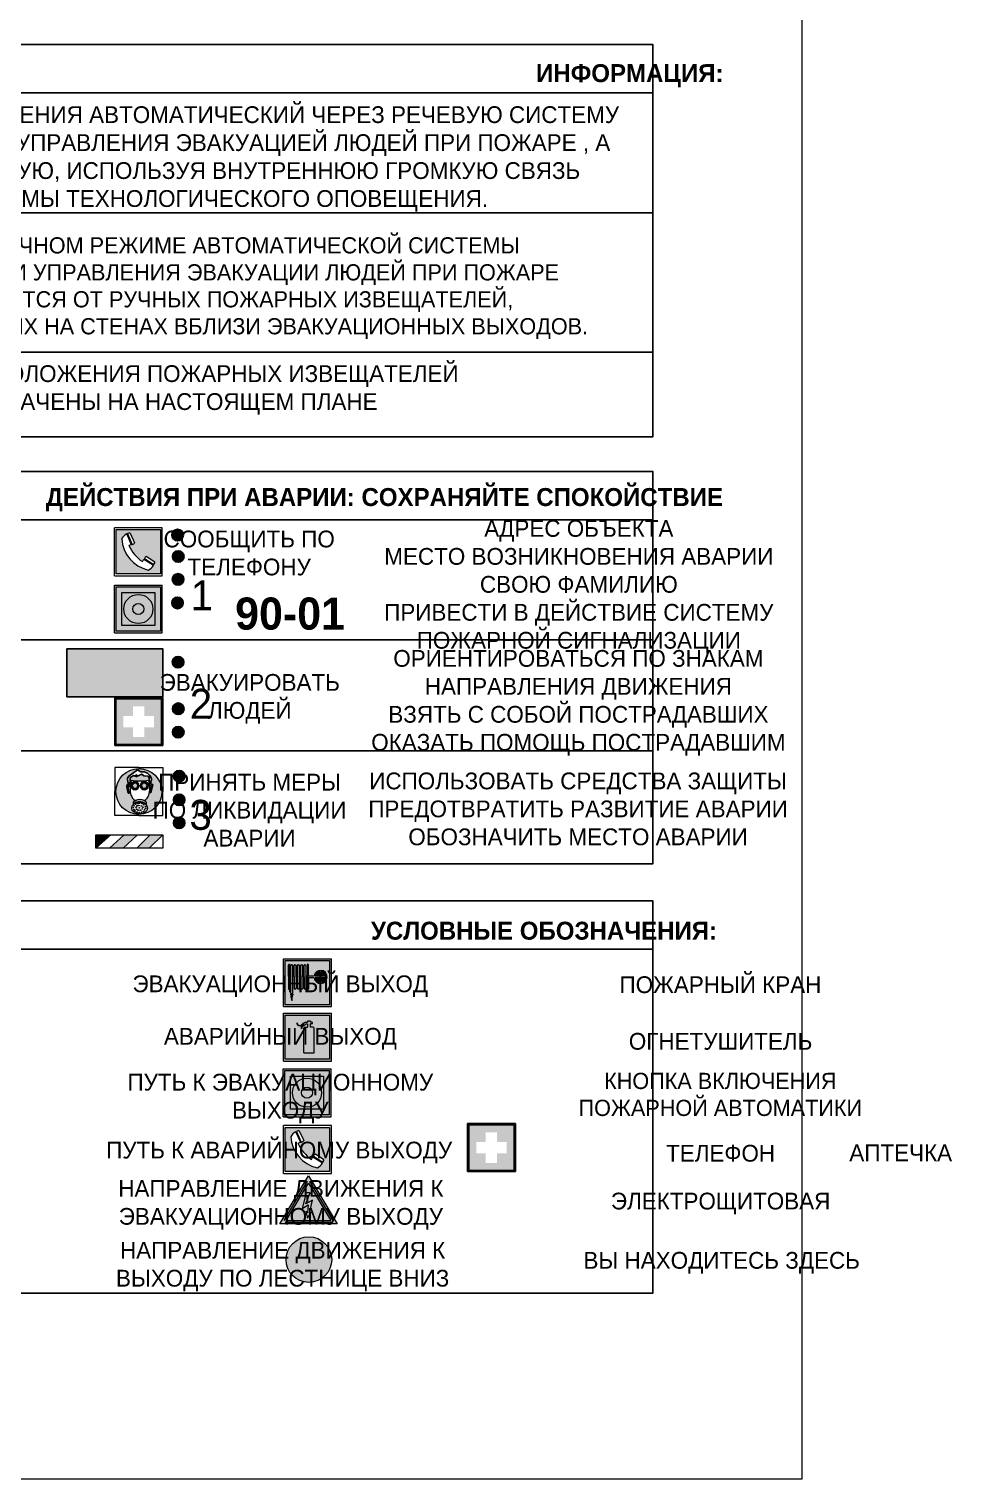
# Model space of a CAD drawing. Header units: millimetres. Extents: x 13810 to 67229, y 12374 to 21950.
# Drawn here: x 40809.7 to 40963.8, y 13759.5 to 14001.4 of the extents above; entities that cross this region are included whole.
import ezdxf

# ---------------------------------------------------------------- set-up
doc = ezdxf.new("R2010")
doc.units = ezdxf.units.MM
doc.styles.add('обычный', font='arial.ttf')

# ---------------------------------------------------------------- blocks, each defined once
blk = doc.blocks.new('A$C38D26F80')
h = blk.add_hatch(color=5)
h.dxf.hatch_style = 1
h.paths.add_polyline_path([(-8.77, -4.48, 1), (-0.19, -4.48, 1)])
h.paths.add_polyline_path([(-6.75, -3.58), (-6.75, -3.31), (-6.62, -3.22), (-6.5, -3.22), (-6.42, -3.3), (-6.39, -3.28), (-6.59, -2.23), (-6.59, -2.01), (-6.38, -1.58), (-4.76, -0.4), (-4.13, -0.79, -0.362848), (-2.1, -2.1, -0.201049), (-2.17, -2.48, 0.085434), (-2.26, -3.13), (-1.9, -3.16), (-2.25, -4.7), (-2.4, -4.59), (-2.43, -4.34), (-2.36, -4.34), (-2.14, -3.34), (-2.47, -3.42), (-2.58, -1.95), (-2.77, -1.58), (-3.58, -1.52), (-3.92, -1.26), (-5.05, -1.73), (-4.87, -1.39), (-5.41, -1.6), (-5.41, -1.46), (-6.13, -1.87), (-6.18, -3.5), (-6.56, -3.47), (-6.37, -4.59), (-6.16, -4.43), (-6.16, -4.66), (-6.36, -4.79), (-6.37, -4.8), (-6.51, -4.76)], flags=16)
h.paths.add_polyline_path([(-6.51, -4.76), (-6.36, -4.79), (-6.37, -4.8)], flags=0)
h.paths.add_polyline_path([(-5.92, -2.34, 0.089508), (-2.67, -2.35), (-2.48, -3.88, -0.268602), (-3.4, -6.18, 0.262449), (-5.2, -6.18, -0.268602), (-6.11, -3.88)], flags=16)
edge = h.paths.add_edge_path(flags=16)
edge.add_ellipse((-5.19, -3.41), major_axis=(0, 0.842), ratio=0.848992, start_angle=0, end_angle=360)
edge = h.paths.add_edge_path(flags=0)
edge.add_ellipse((-5.19, -3.39), major_axis=(0, 0.665), ratio=0.853798, start_angle=0, end_angle=360)
edge = h.paths.add_edge_path(flags=0)
edge.add_ellipse((-5.19, -3.4), major_axis=(0, 0.528), ratio=0.864094, start_angle=0, end_angle=360)
edge = h.paths.add_edge_path(flags=16)
edge.add_ellipse((-3.47, -3.4), major_axis=(0, 0.842), ratio=0.848992, start_angle=0, end_angle=360)
h.paths.add_polyline_path([(-3.13, -6.45), (-3.13, -6.84, 0.383174), (-5.57, -6.85), (-5.57, -6.49, -0.369952)], flags=16)
edge = h.paths.add_edge_path(flags=0)
edge.add_ellipse((-3.47, -3.39), major_axis=(0, 0.665), ratio=0.853798, start_angle=0, end_angle=360)
edge = h.paths.add_edge_path(flags=0)
edge.add_ellipse((-3.47, -3.4), major_axis=(0, 0.528), ratio=0.864094, start_angle=0, end_angle=360)
edge = h.paths.add_edge_path(flags=16)
edge.add_ellipse((-4.34, -7.57), major_axis=(-1.48, 0), ratio=0.744955, start_angle=0, end_angle=360)
h.paths.add_polyline_path([(-5.01, -6.85, -1), (-5.15, -6.85, -1)], flags=0)
h.paths.add_polyline_path([(-5.33, -7.14, -1), (-5.47, -7.14, -1)], flags=0)
h.paths.add_polyline_path([(-4.61, -6.71, -1), (-4.74, -6.71, -1)], flags=16)
h.paths.add_polyline_path([(-5.43, -7.51, -1), (-5.57, -7.51, -1)], flags=0)
h.paths.add_polyline_path([(-4.26, -6.67, -1), (-4.4, -6.67, -1)], flags=16)
h.paths.add_polyline_path([(-4.74, -7.14, -1), (-4.88, -7.14, -1)], flags=0)
h.paths.add_polyline_path([(-4.93, -7.43, -1), (-5.07, -7.43, -1)], flags=0)
h.paths.add_polyline_path([(-4.41, -7.07, -1), (-4.54, -7.07, -1)], flags=0)
h.paths.add_polyline_path([(-5.33, -7.87, -1), (-5.46, -7.87, -1)], flags=0)
h.paths.add_polyline_path([(-3.8, -6.71, -1), (-3.94, -6.71, -1)], flags=16)
h.paths.add_polyline_path([(-4.85, -7.78, -1), (-4.98, -7.78, -1)], flags=0)
h.paths.add_polyline_path([(-3.96, -7.14, -1), (-4.1, -7.14, -1)], flags=0)
h.paths.add_polyline_path([(-4.33, -7.53, -1), (-4.47, -7.53, -1)], flags=0)
h.paths.add_polyline_path([(-5.09, -8.12, -1), (-5.23, -8.12, -1)], flags=0)
h.paths.add_polyline_path([(-3.5, -6.94, -1), (-3.64, -6.94, -1)], flags=0)
h.paths.add_polyline_path([(-4.54, -7.97, -1), (-4.68, -7.97, -1)], flags=0)
h.paths.add_polyline_path([(-3.66, -7.39, -1), (-3.8, -7.39, -1)], flags=0)
h.paths.add_polyline_path([(-4.73, -8.35, -1), (-4.86, -8.35, -1)], flags=0)
h.paths.add_polyline_path([(-4.09, -7.96, -1), (-4.23, -7.96, -1)], flags=0)
h.paths.add_polyline_path([(-3.77, -7.74, -1), (-3.91, -7.74, -1)], flags=0)
h.paths.add_polyline_path([(-3.22, -7.27, -1), (-3.35, -7.27, -1)], flags=0)
h.paths.add_polyline_path([(-4.34, -8.4, -1), (-4.47, -8.4, -1)], flags=0)
h.paths.add_polyline_path([(-3.16, -7.61, -1), (-3.3, -7.61, -1)], flags=0)
h.paths.add_polyline_path([(-3.9, -8.35, -1), (-4.04, -8.35, -1)], flags=0)
h.paths.add_polyline_path([(-3.32, -7.91, -1), (-3.46, -7.91, -1)], flags=0)
h.paths.add_polyline_path([(-3.55, -8.23, -1), (-3.69, -8.23, -1)], flags=0)
at = {"color": 5, "lineweight": 5}
for p, q in [((-4.48, 0), (-8.96, 0)), ((-8.96, 0), (-8.96, -4.48)), ((-4.48, 0), (0, 0)), ((0, 0), (0, -4.48)), ((-6.59, -2.01), (-6.38, -1.58)), ((-6.59, -2.23), (-6.59, -2.01)), ((-6.39, -3.28), (-6.59, -2.23)), ((-6.38, -1.58), (-4.76, -0.4)), ((-6.13, -1.87), (-6.18, -3.5)), ((-5.41, -1.46), (-6.13, -1.87)), ((-5.92, -2.34), (-6.11, -3.88)), ((-4.87, -1.39), (-5.41, -1.6)), ((-5.41, -1.6), (-5.41, -1.46)), ((-3.92, -1.26), (-5.05, -1.73)), ((-5.05, -1.73), (-4.87, -1.39)), ((-4.76, -0.4), (-4.13, -0.79)), ((-3.58, -1.52), (-3.92, -1.26)), ((-2.77, -1.58), (-3.58, -1.52)), ((-2.58, -1.95), (-2.77, -1.58)), ((-2.67, -2.34), (-2.48, -3.88)), ((-2.47, -3.42), (-2.58, -1.95)), ((-8.96, -8.96), (-8.96, -4.48)), ((-6.75, -3.31), (-6.62, -3.22)), ((-6.75, -3.58), (-6.75, -3.31)), ((-6.51, -4.76), (-6.75, -3.58)), ((-6.62, -3.22), (-6.5, -3.22)), ((-6.18, -3.5), (-6.56, -3.47)), ((-6.56, -3.47), (-6.37, -4.59)), ((-6.37, -4.8), (-6.51, -4.76)), ((-6.5, -3.22), (-6.42, -3.3)), ((-6.42, -3.3), (-6.39, -3.28)), ((-6.37, -4.59), (-6.16, -4.43)), ((-6.16, -4.66), (-6.37, -4.8)), ((-6.16, -4.43), (-6.16, -4.66)), ((-2.14, -3.34), (-2.47, -3.42)), ((-2.43, -4.34), (-2.4, -4.59)), ((-2.43, -4.34), (-2.36, -4.34)), ((-2.4, -4.59), (-2.25, -4.7)), ((-2.36, -4.34), (-2.14, -3.34)), ((-1.9, -3.16), (-2.26, -3.13)), ((-2.25, -4.7), (-1.9, -3.16)), ((0, -8.96), (0, -4.48)), ((-5.57, -6.49), (-5.57, -6.85)), ((-3.13, -6.45), (-3.13, -6.84)), ((-4.48, -8.96), (-8.96, -8.96)), ((-4.48, -8.96), (0, -8.96))]:
    blk.add_line(p, q, dxfattribs=at)
at = {"color": 5}
for p, q in [((-6.59, -2.01), (-6.38, -1.58)), ((-6.59, -2.23), (-6.59, -2.01)), ((-6.39, -3.28), (-6.59, -2.23)), ((-6.38, -1.58), (-4.76, -0.4)), ((-6.13, -1.87), (-6.18, -3.5)), ((-5.41, -1.46), (-6.13, -1.87)), ((-4.87, -1.39), (-5.41, -1.6)), ((-5.41, -1.6), (-5.41, -1.46)), ((-3.92, -1.26), (-5.05, -1.73)), ((-5.05, -1.73), (-4.87, -1.39)), ((-4.76, -0.4), (-4.13, -0.79)), ((-3.58, -1.52), (-3.92, -1.26)), ((-2.77, -1.58), (-3.58, -1.52)), ((-2.58, -1.95), (-2.77, -1.58)), ((-2.47, -3.42), (-2.58, -1.95)), ((-6.75, -3.31), (-6.62, -3.22)), ((-6.75, -3.58), (-6.75, -3.31)), ((-6.51, -4.76), (-6.75, -3.58)), ((-6.62, -3.22), (-6.5, -3.22)), ((-6.18, -3.5), (-6.56, -3.47)), ((-6.56, -3.47), (-6.37, -4.59)), ((-6.37, -4.8), (-6.51, -4.76)), ((-6.36, -4.79), (-6.51, -4.76)), ((-6.5, -3.22), (-6.42, -3.3)), ((-6.42, -3.3), (-6.39, -3.28)), ((-6.37, -4.59), (-6.16, -4.43)), ((-6.16, -4.66), (-6.37, -4.8)), ((-6.16, -4.66), (-6.36, -4.79)), ((-6.16, -4.43), (-6.16, -4.66)), ((-2.14, -3.34), (-2.47, -3.42)), ((-2.4, -4.59), (-2.43, -4.34)), ((-2.43, -4.34), (-2.36, -4.34)), ((-2.25, -4.7), (-2.4, -4.59)), ((-2.36, -4.34), (-2.14, -3.34)), ((-2.26, -3.13), (-1.9, -3.16)), ((-1.9, -3.16), (-2.25, -4.7))]:
    blk.add_line(p, q, dxfattribs=at)
at = {"color": 5, "lineweight": 5}
for centre, radius in [((-4.48, -4.48), 4.29), ((-5.5, -7.51), 0.0678), ((-5.4, -7.14), 0.0678), ((-5.4, -7.87), 0.0678), ((-5.16, -8.12), 0.0678), ((-5.08, -6.85), 0.0678), ((-5, -7.43), 0.0678), ((-4.91, -7.78), 0.0678), ((-4.81, -7.14), 0.0678), ((-4.67, -6.71), 0.0678), ((-4.61, -7.97), 0.0678), ((-4.47, -7.07), 0.0678), ((-4.4, -7.53), 0.0678), ((-4.33, -6.67), 0.0678), ((-4.16, -7.96), 0.0678), ((-4.03, -7.14), 0.0678), ((-3.87, -6.71), 0.0678), ((-3.84, -7.74), 0.0678), ((-3.73, -7.39), 0.0678), ((-3.57, -6.94), 0.0678), ((-3.39, -7.91), 0.0678), ((-3.28, -7.27), 0.0678), ((-3.23, -7.61), 0.0678), ((-4.79, -8.35), 0.0678), ((-4.4, -8.4), 0.0678), ((-3.97, -8.35), 0.0678), ((-3.62, -8.23), 0.0678)]:
    blk.add_circle(centre, radius, dxfattribs=at)
for centre, radius, start, end in [((-4.28, 6.66), 9.15, 259.6987, 280.1569), ((-0.47, -3.05), 1.79, 161.5846, 182.4584), ((-2.6, -2.2), 0.513, 326.4781, 11.7739), ((-3.66, -4.24), 2.47, 171.573, 231.7124), ((-4.93, -4.24), 2.47, 308.2876, 8.427), ((-4.33, -7.88), 1.87, 50.358, 131.5662), ((-4.34, -8.2), 1.82, 48.4943, 132.3565), ((-4.3, -7.78), 1.83, 60.5889, 119.4111)]:
    blk.add_arc(centre, radius, start, end, dxfattribs=at)
at = {"color": 5}
for centre, radius, start, end in [((-3.89, -2.66), 1.88, 17.387, 97.1599), ((-0.35, -3.07), 1.91, 162.2553, 181.7878), ((-2.6, -2.2), 0.511, 326.3906, 11.8614)]:
    blk.add_arc(centre, radius, start, end, dxfattribs=at)
at = {"color": 5, "lineweight": 5}
for centre, major_axis, ratio in [((-5.19, -3.41), (0, 0.842), 0.848992), ((-3.47, -3.4), (0, 0.842), 0.848992), ((-5.19, -3.39), (0, 0.665), 0.853798), ((-5.19, -3.4), (0, 0.528), 0.864094), ((-3.47, -3.39), (0, 0.665), 0.853798), ((-3.47, -3.4), (0, 0.528), 0.864094), ((-4.34, -7.57), (-1.48, 0), 0.744955)]:
    blk.add_ellipse(centre, major_axis=major_axis, ratio=ratio, dxfattribs=at)
blk = doc.blocks.new('A$C47DD6509')
at = {"lineweight": 5}
for points in [[(-8.69, 0), (-11.19, 0), (-11.19, -2.22)], [(-4.22, 0), (-6.45, 0), (-8.91, -2.22), (-6.61, -2.22)], [(0, 0), (-2.09, 0), (-4.36, -2.22), (-2.29, -2.22)]]:
    blk.add_hatch(color=242, dxfattribs=at).paths.add_polyline_path(points)
at = {"color": 242, "lineweight": 5}
for p, q in [((-11.19, -2.22), (-8.69, 0)), ((-11.19, -2.22), (-11.19, 0)), ((-11.19, 0), (-8.69, 0)), ((-11.19, 0), (0, 0)), ((-8.91, -2.22), (-6.45, 0)), ((-6.61, -2.22), (-4.22, 0)), ((-4.36, -2.22), (-2.09, 0)), ((-2.29, -2.22), (0, 0)), ((0, 0), (0, -2.22)), ((0, -2.22), (-11.19, -2.22))]:
    blk.add_line(p, q, dxfattribs=at)
blk = doc.blocks.new('A$C32E8229D')
at = {"true_color": 0xffffff}
blk.add_hatch(color=7, dxfattribs=at).paths.add_polyline_path([(0, 0), (0, -8), (16, -8), (16, 0)])
h = blk.add_hatch(color=126)
h.paths.add_polyline_path([(0.2, -0.2), (15.8, -0.2), (15.8, -7.8), (0.2, -7.8)])
h.paths.add_polyline_path([(13.49, -2.05), (12.08, -2.05), (11.37, -2.63, 0.162397), (11.29, -2.84), (11.29, -3.63), (10.35, -3.63), (10.35, -4.05), (11.68, -4.05), (11.68, -3.48), (12.26, -4.28), (11.29, -5.1), (11.29, -6.78), (11.85, -6.78), (11.85, -5.44), (12.8, -4.64), (12.8, -5.94), (14.46, -5.94), (14.46, -5.39), (13.45, -5.39), (13.45, -3.97), (12.46, -2.59), (13.15, -2.59), (13.69, -3.34), (14.18, -3)], flags=16)
h.paths.add_polyline_path([(10.74, -1.82, 1), (11.8, -1.82, 1)], flags=16)
h.paths.add_polyline_path([(9.39, -3.59), (5.99, -3.59), (6.56, -3.03), (5.91, -3.03), (5.1, -3.83), (5.91, -4.64), (6.56, -4.64), (5.99, -4.09), (9.39, -4.09)], flags=16)
h.paths.add_polyline_path([(4.29, -1.08), (1.72, -1.08), (1.72, -6.6), (4.29, -6.6)], flags=16)
at = {"color": 126}
blk.add_lwpolyline([(16, -8), (0, -8), (0, 0), (16, 0)], close=True, dxfattribs=at)
blk = doc.blocks.new('A$C18900ED3')
h = blk.add_hatch(color=126)
h.paths.add_polyline_path([(-0.18, -0.18), (-7.02, -0.18), (-7.02, -7.02), (-0.18, -7.02)])
h.paths.add_polyline_path([(-5.89, -4.46), (-5.89, -2.77), (-4.46, -2.77), (-4.46, -1.31), (-2.77, -1.31), (-2.77, -2.77), (-1.33, -2.77), (-1.33, -4.46), (-2.77, -4.46), (-2.77, -5.89), (-4.46, -5.89), (-4.46, -4.46)], flags=16)
at = {"color": 126}
for p, q in [((-7.2, 0), (-7.2, -7.2)), ((0, 0), (-7.2, 0)), ((0, -7.2), (0, 0)), ((-7.02, -7.02), (-7.02, -0.18)), ((-7.02, -0.18), (-0.18, -0.18)), ((-0.18, -0.18), (-0.18, -7.02)), ((-7.2, -7.2), (0, -7.2)), ((-0.18, -7.02), (-7.02, -7.02))]:
    blk.add_line(p, q, dxfattribs=at)
blk = doc.blocks.new('A$C456E1F9C')
at = {"lineweight": 5}
h = blk.add_hatch(color=242, dxfattribs=at)
h.paths.add_polyline_path([(0.51, -1.47), (0.51, -13.26), (12.29, -13.26), (12.29, -1.47)])
h.paths.add_polyline_path([(5.42, -4.95, -0.254479), (4.78, -5.4), (3.52, -2.53, -0.209735), (4.23, -2.4)], flags=16)
h.paths.add_polyline_path([(8.53, -8.6), (10.87, -10.17), (10.54, -10.76), (8.03, -9.13, -0.192251)], flags=16)
h.paths.add_polyline_path([(4.61, -5.49, 0.005518), (3.87, -5.72, 0.128647), (7.49, -10.01, 0.00809), (7.83, -9.33), (10.47, -10.97, -0.16736), (8.99, -12.25, -0.327862), (1.95, -3.95, -0.166952), (3.36, -2.62)], flags=16)
at = {"color": 242, "lineweight": 5}
for p, q in [((0, -13.77), (0, -0.97)), ((12.8, -0.97), (0, -0.97)), ((4.61, -5.49), (3.36, -2.62)), ((3.52, -2.53), (4.78, -5.4)), ((4.23, -2.4), (5.42, -4.95)), ((12.8, -13.77), (12.8, -0.97)), ((7.83, -9.33), (10.47, -10.97)), ((8.03, -9.13), (10.54, -10.76)), ((10.81, -10.12), (8.53, -8.6)), ((10.54, -10.76), (10.8, -10.3)), ((10.8, -10.3), (10.81, -10.12)), ((0, -13.77), (12.8, -13.77))]:
    blk.add_line(p, q, dxfattribs=at)
blk.add_lwpolyline([(0.51, -1.47), (12.29, -1.47), (12.29, -13.26), (0.51, -13.26)], close=True, dxfattribs=at)
for centre, radius, start, end in [((4.59, -5.34), 2.99, 114.2845, 152.1974), ((4.02, -3.27), 0.891, 76.3284, 123.7092), ((11.12, -3.31), 9.19, 183.9915, 256.6009), ((14.98, -39.1), 35.17, 107.1487, 108.4135), ((13.86, -0.94), 11.08, 205.5536, 234.8762), ((4.68, -4.59), 0.824, 276.9621, 334.0723), ((-13.31, 0.8), 23.44, 332.5487, 334.4027), ((8.94, -9.5), 0.989, 114.4092, 157.9388), ((7.87, -9.46), 3, 291.9291, 329.9329)]:
    blk.add_arc(centre, radius, start, end, dxfattribs=at)
blk = doc.blocks.new('A$C54414219')
at = {"true_color": 0xffffff}
h = blk.add_hatch(color=7, dxfattribs=at)
h.paths.add_polyline_path([(2.39, -9.45), (2.39, -18.3), (11.23, -18.3), (11.23, -9.45)], flags=0)
h.paths.add_polyline_path([(10.71, -13.87, -1), (2.92, -13.87, -1)], flags=0)
h.paths.add_polyline_path([(8.3, -13.87, -1), (5.33, -13.87, -1)], flags=0)
h.paths.add_polyline_path([(0.41, -7.47), (0.41, -20.27), (13.21, -20.27), (13.21, -7.47)])
h.paths.add_polyline_path([(0.92, -19.77), (12.71, -19.77), (12.71, -7.98), (0.92, -7.98)], flags=16)
h.paths.add_polyline_path([(11.23, -9.45), (11.23, -18.3), (2.39, -18.3), (2.39, -9.45)], flags=0)
at = {"lineweight": 5}
h = blk.add_hatch(color=242, dxfattribs=at)
h.paths.add_polyline_path([(12.71, -7.98), (0.92, -7.98), (0.92, -19.77), (12.71, -19.77)])
h.paths.add_polyline_path([(11.23, -18.3), (2.39, -18.3), (2.39, -9.45), (11.23, -9.45)], flags=16)
h.paths.add_polyline_path([(10.71, -13.87, -1), (2.92, -13.87, -1)], flags=0)
h.paths.add_polyline_path([(8.3, -13.87, -1), (5.33, -13.87, -1)], flags=0)
at = {"true_color": 0xffffff}
h = blk.add_hatch(color=7, dxfattribs=at)
h.paths.add_polyline_path([(2.39, -9.45), (2.39, -18.3), (11.23, -18.3), (11.23, -9.45)])
h.paths.add_polyline_path([(10.71, -13.87, -1), (2.92, -13.87, -1)], flags=16)
h.paths.add_polyline_path([(8.3, -13.87, -1), (5.33, -13.87, -1)], flags=0)
at = {"lineweight": 5}
h = blk.add_hatch(color=242, dxfattribs=at)
h.paths.add_polyline_path([(2.92, -13.87, 1), (10.71, -13.87, 1)])
h.paths.add_polyline_path([(8.3, -13.87, -1), (5.33, -13.87, -1)], flags=16)
at = {"color": 242, "lineweight": 5}
for p, q in [((0.41, -20.27), (0.41, -7.47)), ((0.41, -7.47), (13.21, -7.47)), ((0.41, -7.47), (13.21, -7.47)), ((13.21, -20.27), (13.21, -7.47)), ((0.41, -20.27), (13.21, -20.27))]:
    blk.add_line(p, q, dxfattribs=at)
for points in [[(0.92, -7.98), (12.71, -7.98), (12.71, -19.77), (0.92, -19.77)], [(2.39, -9.45), (11.23, -9.45), (11.23, -18.3), (2.39, -18.3)]]:
    blk.add_lwpolyline(points, close=True, dxfattribs=at)
for radius in [3.89, 1.49]:
    blk.add_circle((6.81, -13.87), radius, dxfattribs=at)
blk = doc.blocks.new('A$C3E6D3DDE')
at = {"lineweight": 5}
h = blk.add_hatch(color=40, dxfattribs=at)
h.paths.add_polyline_path([(24.1, 1.45), (16.46, -11.35), (31.74, -11.35)])
h.paths.add_polyline_path([(24.09, -0.46), (30.03, -10.41), (18.14, -10.41)], flags=16)
h.paths.add_polyline_path([(24.54, -3.08), (23.41, -6.02), (25.13, -5.01), (24.33, -8.5), (24.82, -8.27), (23.79, -9.86), (23.4, -8.04), (23.8, -8.43), (24.04, -6.29), (22.39, -7.25), (23.44, -3.08)], flags=0)
h = blk.add_hatch(color=256, dxfattribs=at)
h.paths.add_polyline_path([(24.37, 0.03, 0.567511), (23.82, 0.03), (17.59, -10.4, 0.582454), (17.86, -10.88), (30.32, -10.88, 0.582149), (30.6, -10.4)])
h.paths.add_polyline_path([(24.09, -0.46), (18.14, -10.41), (30.03, -10.41)], flags=16)
h.paths.add_polyline_path([(24.54, -3.08), (23.41, -6.02), (25.13, -5.01), (24.33, -8.5), (24.82, -8.27), (23.79, -9.86), (23.4, -8.04), (23.8, -8.43), (24.04, -6.29), (22.39, -7.25), (23.44, -3.08)], flags=0)
h = blk.add_hatch(color=40, dxfattribs=at)
h.paths.add_polyline_path([(24.09, -0.46), (18.14, -10.41), (30.03, -10.41)])
h.paths.add_polyline_path([(24.82, -8.27), (23.79, -9.86), (23.4, -8.04), (23.8, -8.43), (24.04, -6.29), (22.39, -7.25), (23.44, -3.08), (24.54, -3.08), (23.41, -6.02), (25.13, -5.01), (24.33, -8.5)], flags=16)
at = {"color": 40, "lineweight": 5}
for p, q in [((16.46, -11.35), (24.1, 1.45)), ((24.1, 1.45), (31.74, -11.35))]:
    blk.add_line(p, q, dxfattribs=at)
at = {"lineweight": 5}
for p, q in [((17.59, -10.4), (23.82, 0.03)), ((24.37, 0.03), (30.6, -10.4)), ((18.14, -10.41), (24.09, -0.46)), ((23.44, -3.08), (22.39, -7.25)), ((23.41, -6.02), (24.54, -3.08)), ((24.54, -3.08), (23.44, -3.08)), ((24.09, -0.46), (30.03, -10.41)), ((22.39, -7.25), (24.04, -6.29)), ((25.13, -5.01), (23.41, -6.02)), ((24.04, -6.29), (23.8, -8.43)), ((24.33, -8.5), (25.13, -5.01)), ((17.86, -10.88), (30.32, -10.88)), ((18.14, -10.41), (30.03, -10.41)), ((23.8, -8.43), (23.4, -8.04)), ((23.4, -8.04), (23.79, -9.86)), ((23.79, -9.86), (24.82, -8.27)), ((24.82, -8.27), (24.33, -8.5))]:
    blk.add_line(p, q, dxfattribs=at)
at = {"color": 50, "lineweight": 5}
blk.add_line((31.74, -11.35), (16.46, -11.35), dxfattribs=at)
blk = doc.blocks.new('A$C37112FD5')
at = {"true_color": 0xf5f5ff}
h = blk.add_hatch(color=7, dxfattribs=at)
h.dxf.hatch_style = 1
h.paths.add_polyline_path([(12.8, -7.4), (0, -7.4), (0, -20.2), (12.8, -20.2)])
h.paths.add_polyline_path([(12.29, -7.91), (12.29, -19.69), (0.51, -19.69), (0.51, -7.91)], flags=16)
h.paths.add_polyline_path([(4.98, -9.04, -0.42597), (5.17, -9.22), (5.17, -12.25), (5.17, -15.29, -0.432244), (4.98, -15.47), (4.83, -15.47, -0.42597), (4.64, -15.29), (4.64, -12.25), (4.64, -9.22, -0.432244), (4.83, -9.04)], flags=0)
h.paths.add_polyline_path([(4.28, -9.22), (4.28, -12.25), (4.28, -15.29, -0.432244), (4.09, -15.47), (3.94, -15.47, -0.42597), (3.75, -15.29), (3.75, -12.25), (3.75, -9.22, -0.432244), (3.94, -9.04), (4.09, -9.04, -0.42597)], flags=0)
h.paths.add_polyline_path([(5.72, -9.04), (5.87, -9.04, -0.42597), (6.06, -9.22), (6.06, -12.25), (6.06, -15.29, -0.432244), (5.87, -15.47), (5.72, -15.47, -0.42597), (5.53, -15.29), (5.53, -12.25), (5.53, -9.22, -0.432244)], flags=0)
h.paths.add_polyline_path([(6.42, -8.9), (6.5, -8.9, -0.42597), (6.69, -9.08), (6.69, -12.03), (8.21, -12.03, -15.824349), (8.21, -12.47), (6.69, -12.47), (6.69, -15.42, -0.432244), (6.5, -15.6), (6.42, -15.6)], flags=0)
h.paths.add_polyline_path([(3.39, -9.22), (3.39, -12.25), (3.39, -15.29, -0.432244), (3.2, -15.47), (3.05, -15.47, -0.42597), (2.85, -15.29), (2.85, -12.25), (2.85, -9.22, -0.432244), (3.05, -9.04), (3.2, -9.04, -0.42597)], flags=0)
h.paths.add_polyline_path([(2.5, -9.22), (2.5, -16.71), (1.96, -16.71), (1.96, -9.22, -0.432244), (2.15, -9.04), (2.31, -9.04, -0.42597)], flags=0)
h.paths.add_polyline_path([(1.61, -8.9), (1.61, -15.6), (1.57, -15.6, -0.42597), (1.37, -15.42), (1.37, -12.03), (1.37, -9.09, -0.432244), (1.57, -8.9)], flags=0)
h.paths.add_polyline_path([(9.76, -10.81), (9.76, -12.03), (8.49, -12.03, -0.336371)], flags=0)
h.paths.add_polyline_path([(8.49, -12.47), (9.76, -12.47), (9.76, -13.7, -0.336371)], flags=0)
h.paths.add_polyline_path([(10.11, -10.81, -0.336371), (11.38, -12.03), (10.11, -12.03)], flags=0)
h.paths.add_polyline_path([(10.11, -12.47), (11.38, -12.47, -0.336371), (10.11, -13.7)], flags=0)
h.paths.add_polyline_path([(2.5, -16.84), (2.5, -17.05), (1.97, -17.05), (1.97, -16.84)], flags=0)
h.paths.add_polyline_path([(2.5, -17.24, -0.033778), (2.24, -18.6, -0.033778), (1.97, -17.24)], flags=0)
h = blk.add_hatch(color=242)
h.dxf.hatch_style = 1
h.paths.add_polyline_path([(12.29, -7.91), (0.51, -7.91), (0.51, -19.69), (12.29, -19.69)])
h.paths.add_polyline_path([(6.42, -15.6), (6.42, -8.9), (6.5, -8.9, -0.42597), (6.69, -9.08), (6.69, -12.03), (8.21, -12.03, -15.824349), (8.21, -12.47), (6.69, -12.47), (6.69, -15.42, -0.432244), (6.5, -15.6)], flags=16)
h.paths.add_polyline_path([(5.87, -15.47), (5.72, -15.47, -0.42597), (5.53, -15.29), (5.53, -12.25), (5.53, -9.22, -0.432244), (5.72, -9.04), (5.87, -9.04, -0.42597), (6.06, -9.22), (6.06, -12.25), (6.06, -15.29, -0.432244)], flags=16)
h.paths.add_polyline_path([(4.98, -15.47), (4.83, -15.47, -0.42597), (4.64, -15.29), (4.64, -12.25), (4.64, -9.22, -0.432244), (4.83, -9.04), (4.98, -9.04, -0.42597), (5.17, -9.22), (5.17, -12.25), (5.17, -15.29, -0.432244)], flags=16)
h.paths.add_polyline_path([(4.09, -15.47), (3.94, -15.47, -0.42597), (3.75, -15.29), (3.75, -12.25), (3.75, -9.22, -0.432244), (3.94, -9.04), (4.09, -9.04, -0.42597), (4.28, -9.22), (4.28, -12.25), (4.28, -15.29, -0.432244)], flags=16)
h.paths.add_polyline_path([(3.2, -15.47), (3.05, -15.47, -0.42597), (2.85, -15.29), (2.85, -12.25), (2.85, -9.22, -0.432244), (3.05, -9.04), (3.2, -9.04, -0.42597), (3.39, -9.22), (3.39, -12.25), (3.39, -15.29, -0.432244)], flags=16)
h.paths.add_polyline_path([(2.5, -17.05), (1.97, -17.05), (1.97, -16.84), (2.5, -16.84)], flags=16)
h.paths.add_polyline_path([(2.5, -17.24, -0.033778), (2.24, -18.6, -0.033778), (1.97, -17.24)], flags=16)
h.paths.add_polyline_path([(2.5, -16.71), (1.96, -16.71), (1.96, -9.22, -0.432244), (2.15, -9.04), (2.31, -9.04, -0.42597), (2.5, -9.22)], flags=16)
h.paths.add_polyline_path([(1.61, -15.6), (1.57, -15.6, -0.42597), (1.37, -15.42), (1.37, -12.03), (1.37, -9.09, -0.432244), (1.57, -8.9), (1.61, -8.9)], flags=16)
h.paths.add_polyline_path([(8.49, -12.47), (9.76, -12.47), (9.76, -13.7, -0.336371)], flags=0)
h.paths.add_polyline_path([(10.11, -13.7), (10.11, -12.47), (11.38, -12.47, -0.336371)], flags=0)
h.paths.add_polyline_path([(8.49, -12.03, -0.336371), (9.76, -10.81), (9.76, -12.03)], flags=0)
h.paths.add_polyline_path([(10.11, -12.03), (10.11, -10.81, -0.336371), (11.38, -12.03)], flags=0)
h = blk.add_hatch(color=7, dxfattribs=at)
h.dxf.hatch_style = 1
h.paths.add_polyline_path([(1.61, -8.9), (1.57, -8.9, 0.432244), (1.37, -9.09), (1.37, -12.03), (1.37, -15.42, 0.42597), (1.57, -15.6), (1.61, -15.6)])
h.paths.add_polyline_path([(2.5, -9.22, 0.42597), (2.31, -9.04), (2.15, -9.04, 0.432244), (1.96, -9.22), (1.96, -16.71), (2.5, -16.71)])
h.paths.add_polyline_path([(2.5, -16.84), (1.97, -16.84), (1.97, -17.05), (2.5, -17.05)])
h.paths.add_polyline_path([(2.5, -17.24), (1.97, -17.24, 0.033778), (2.24, -18.6, 0.033778)])
h.paths.add_polyline_path([(3.39, -12.25), (3.39, -9.22, 0.42597), (3.2, -9.04), (3.05, -9.04, 0.432244), (2.85, -9.22), (2.85, -12.25), (2.85, -15.29, 0.42597), (3.05, -15.47), (3.2, -15.47, 0.432244), (3.39, -15.29)])
h.paths.add_polyline_path([(4.28, -12.25), (4.28, -9.22, 0.42597), (4.09, -9.04), (3.94, -9.04, 0.432244), (3.75, -9.22), (3.75, -12.25), (3.75, -15.29, 0.42597), (3.94, -15.47), (4.09, -15.47, 0.432244), (4.28, -15.29)])
h.paths.add_polyline_path([(5.17, -12.25), (5.17, -9.22, 0.42597), (4.98, -9.04), (4.83, -9.04, 0.432244), (4.64, -9.22), (4.64, -12.25), (4.64, -15.29, 0.42597), (4.83, -15.47), (4.98, -15.47, 0.432244), (5.17, -15.29)])
h.paths.add_polyline_path([(6.06, -12.25), (6.06, -9.22, 0.42597), (5.87, -9.04), (5.72, -9.04, 0.432244), (5.53, -9.22), (5.53, -12.25), (5.53, -15.29, 0.42597), (5.72, -15.47), (5.87, -15.47, 0.432244), (6.06, -15.29)])
h.paths.add_polyline_path([(6.69, -12.47), (8.21, -12.47, 15.824349), (8.21, -12.03), (6.69, -12.03), (6.69, -9.08, 0.42597), (6.5, -8.9), (6.42, -8.9), (6.42, -15.6), (6.5, -15.6, 0.432244), (6.69, -15.42)])
h.paths.add_polyline_path([(8.49, -12.47), (9.76, -12.47), (9.76, -13.7, -0.336371)], flags=16)
h.paths.add_polyline_path([(8.49, -12.03, -0.336371), (9.76, -10.81), (9.76, -12.03)], flags=16)
h.paths.add_polyline_path([(10.11, -12.47), (11.38, -12.47, -0.336371), (10.11, -13.7)], flags=16)
h.paths.add_polyline_path([(10.11, -12.03), (10.11, -10.81, -0.336371), (11.38, -12.03)], flags=16)
h = blk.add_hatch(color=242)
h.dxf.hatch_style = 1
h.paths.add_polyline_path([(9.76, -10.81, 0.336371), (8.49, -12.03), (9.76, -12.03)])
h.paths.add_polyline_path([(10.11, -10.81), (10.11, -12.03), (11.38, -12.03, 0.336371)])
h.paths.add_polyline_path([(11.38, -12.47), (10.11, -12.47), (10.11, -13.7, 0.336371)])
h.paths.add_polyline_path([(9.76, -12.47), (8.49, -12.47, 0.336371), (9.76, -13.7)])
at = {"color": 242, "lineweight": 5}
for p, q in [((0, -20.2), (0, -7.4)), ((0, -7.4), (12.8, -7.4)), ((12.8, -20.2), (12.8, -7.4)), ((1.37, -12.03), (1.37, -9.08)), ((1.57, -8.9), (1.61, -8.9)), ((1.61, -8.9), (1.61, -15.6)), ((1.96, -16.71), (1.96, -9.22)), ((2.15, -9.04), (2.31, -9.04)), ((2.5, -16.71), (2.5, -9.22)), ((2.85, -12.25), (2.85, -9.22)), ((3.05, -9.04), (3.2, -9.04)), ((3.39, -12.25), (3.39, -9.22)), ((3.75, -12.25), (3.75, -9.22)), ((3.94, -9.04), (4.09, -9.04)), ((4.28, -12.25), (4.28, -9.22)), ((4.64, -12.25), (4.64, -9.22)), ((4.83, -9.04), (4.98, -9.04)), ((5.17, -12.25), (5.17, -9.22)), ((5.53, -12.25), (5.53, -9.22)), ((5.72, -9.04), (5.87, -9.04)), ((6.06, -12.25), (6.06, -9.22)), ((6.42, -8.9), (6.42, -15.6)), ((6.5, -8.9), (6.42, -8.9)), ((6.69, -12.03), (6.69, -9.08)), ((9.76, -10.81), (9.76, -12.03)), ((10.11, -10.81), (10.11, -12.03)), ((1.37, -12.03), (1.37, -15.42)), ((2.85, -12.25), (2.85, -15.29)), ((3.05, -15.47), (3.2, -15.47)), ((3.39, -12.25), (3.39, -15.29)), ((3.75, -12.25), (3.75, -15.29)), ((3.94, -15.47), (4.09, -15.47)), ((4.28, -12.25), (4.28, -15.29)), ((4.64, -12.25), (4.64, -15.29)), ((4.83, -15.47), (4.98, -15.47)), ((5.17, -12.25), (5.17, -15.29)), ((5.53, -12.25), (5.53, -15.29)), ((5.72, -15.47), (5.87, -15.47)), ((6.06, -12.25), (6.06, -15.29)), ((8.21, -12.03), (6.69, -12.03)), ((8.21, -12.47), (6.69, -12.47)), ((6.69, -12.47), (6.69, -15.42)), ((9.76, -12.03), (8.49, -12.03)), ((9.76, -12.47), (8.49, -12.47)), ((9.76, -12.47), (9.76, -13.7)), ((11.38, -12.03), (10.11, -12.03)), ((11.38, -12.47), (10.11, -12.47)), ((10.11, -12.47), (10.11, -13.7)), ((1.57, -15.6), (1.61, -15.6)), ((1.96, -16.71), (2.5, -16.71)), ((1.97, -16.84), (2.5, -16.84)), ((1.97, -17.05), (1.97, -16.84)), ((2.5, -17.05), (1.97, -17.05)), ((1.97, -17.24), (2.5, -17.24)), ((2.5, -16.84), (2.5, -17.05)), ((6.42, -15.6), (6.5, -15.6)), ((0, -20.2), (12.8, -20.2))]:
    blk.add_line(p, q, dxfattribs=at)
blk.add_lwpolyline([(0.51, -7.91), (12.29, -7.91), (12.29, -19.69), (0.51, -19.69)], close=True, dxfattribs=at)
for centre, radius, start, end in [((1.56, -9.09), 0.182, 87.1027, 180.6071), ((2.15, -9.22), 0.182, 87.1027, 180.6071), ((2.32, -9.22), 0.182, 359.3929, 92.8973), ((3.04, -9.22), 0.182, 87.1027, 180.6071), ((3.21, -9.22), 0.182, 359.3929, 92.8973), ((3.93, -9.22), 0.182, 87.1027, 180.6071), ((4.1, -9.22), 0.182, 359.3929, 92.8973), ((4.82, -9.22), 0.182, 87.1027, 180.6071), ((4.99, -9.22), 0.182, 359.3929, 92.8973), ((5.71, -9.22), 0.182, 87.1027, 180.6071), ((5.88, -9.22), 0.182, 359.3929, 92.8973), ((6.51, -9.09), 0.182, 359.3929, 92.8973), ((9.93, -12.25), 1.74, 187.2319, 172.7681), ((9.93, -12.25), 1.46, 96.9927, 171.3585), ((9.93, -12.25), 1.46, 8.6415, 83.0073), ((1.56, -15.42), 0.182, 179.3929, 272.8973), ((3.04, -15.29), 0.182, 179.3929, 272.8973), ((3.21, -15.29), 0.182, 267.1027, 0.6071), ((3.93, -15.29), 0.182, 179.3929, 272.8973), ((4.1, -15.29), 0.182, 267.1027, 0.6071), ((4.82, -15.29), 0.182, 179.3929, 272.8973), ((4.99, -15.29), 0.182, 267.1027, 0.6071), ((5.71, -15.29), 0.182, 179.3929, 272.8973), ((5.88, -15.29), 0.182, 267.1027, 0.6071), ((6.51, -15.42), 0.182, 267.1027, 0.6071), ((9.93, -12.25), 1.46, 188.6415, 263.0073), ((9.93, -12.25), 1.46, 276.9927, 351.3585), ((12.17, -15.98), 10.27, 187.041, 194.7793), ((-7.7, -15.98), 10.27, 345.2207, 352.959)]:
    blk.add_arc(centre, radius, start, end, dxfattribs=at)
blk = doc.blocks.new('A$C3AD82952')
at = {"true_color": 0xf5f5ff}
h = blk.add_hatch(color=7, dxfattribs=at)
h.dxf.hatch_style = 1
h.paths.add_polyline_path([(8.21, 8.73, 0.414214), (7.89, 9.05), (7.22, 9.05), (7.22, 9.92), (7.59, 9.92, 1), (7.57, 10.36), (7.22, 10.36), (7.22, 10.6), (6.43, 10.6), (6.43, 10.36), (6.01, 10.36), (4.74, 9.59), (4.74, 8.69), (4.98, 8.73), (4.98, 9.26), (6.12, 9.91), (6.43, 9.91), (6.43, 9.05), (5.76, 9.05, 0.414214), (5.44, 8.73), (5.44, 2.2), (8.21, 2.2)], flags=0)
h.paths.add_polyline_path([(12.8, 12.8), (0, 12.8), (0, 0), (12.8, 0)])
h.paths.add_polyline_path([(0.51, 12.29), (12.29, 12.29), (12.29, 0.51), (0.51, 0.51)], flags=16)
h.paths.add_polyline_path([(4.74, 9.59), (6.01, 10.36), (6.43, 10.36), (6.43, 10.6), (7.22, 10.6), (7.22, 10.36), (7.59, 10.36, -0.94586), (7.59, 9.92), (7.22, 9.92), (7.22, 9.05), (7.89, 9.05, -0.414214), (8.21, 8.73), (8.21, 2.2), (5.44, 2.2), (5.44, 8.73, -0.414214), (5.76, 9.05), (6.43, 9.05), (6.43, 9.91), (6.12, 9.91), (4.98, 9.26), (4.98, 8.73), (4.74, 8.69)], flags=0)
h = blk.add_hatch(color=242)
h.dxf.hatch_style = 1
h.paths.add_polyline_path([(12.29, 12.29), (0.51, 12.29), (0.51, 0.51), (12.29, 0.51)])
h.paths.add_polyline_path([(4.74, 8.69), (4.74, 9.59), (6.01, 10.36), (6.43, 10.36), (6.43, 10.6), (7.22, 10.6), (7.22, 10.36), (7.59, 10.36, -0.94586), (7.59, 9.92), (7.22, 9.92), (7.22, 9.05), (7.89, 9.05, -0.414214), (8.21, 8.73), (8.21, 2.2), (5.44, 2.2), (5.44, 8.73, -0.414214), (5.76, 9.05), (6.43, 9.05), (6.43, 9.91), (6.12, 9.91), (4.98, 9.26), (4.98, 8.73)], flags=16)
h = blk.add_hatch(color=7, dxfattribs=at)
h.dxf.hatch_style = 1
h.paths.add_polyline_path([(8.21, 8.73, 0.414214), (7.89, 9.05), (7.22, 9.05), (7.22, 9.92), (7.59, 9.92, 1), (7.57, 10.36), (7.22, 10.36), (7.22, 10.6), (6.43, 10.6), (6.43, 10.36), (6.01, 10.36), (4.74, 9.59), (4.74, 8.69), (4.98, 8.73), (4.98, 9.26), (6.12, 9.91), (6.43, 9.91), (6.43, 9.05), (5.76, 9.05, 0.414214), (5.44, 8.73), (5.44, 2.2), (8.21, 2.2)])
at = {"color": 242, "lineweight": 5}
for p, q in [((0, 0), (0, 12.8)), ((0, 12.8), (12.8, 12.8)), ((12.8, 0), (12.8, 12.8)), ((6.01, 10.36), (4.74, 9.59)), ((4.74, 9.59), (4.74, 8.69)), ((4.74, 8.69), (4.98, 8.73)), ((4.98, 9.26), (6.12, 9.91)), ((4.98, 8.73), (4.98, 9.26)), ((5.44, 2.2), (5.44, 8.73)), ((5.76, 9.05), (6.43, 9.05)), ((6.01, 10.36), (6.43, 10.36)), ((6.12, 9.91), (6.43, 9.91)), ((7.22, 10.6), (6.43, 10.6)), ((6.43, 10.6), (6.43, 10.36)), ((6.43, 9.91), (6.43, 9.05)), ((7.22, 10.36), (7.22, 10.6)), ((7.59, 10.36), (7.22, 10.36)), ((7.22, 9.05), (7.22, 9.92)), ((7.59, 9.92), (7.22, 9.92)), ((7.89, 9.05), (7.22, 9.05)), ((8.21, 2.2), (8.21, 8.73)), ((0, 0), (12.8, 0)), ((5.44, 2.2), (8.21, 2.2))]:
    blk.add_line(p, q, dxfattribs=at)
blk.add_lwpolyline([(0.51, 12.29), (12.29, 12.29), (12.29, 0.51), (0.51, 0.51)], close=True, dxfattribs=at)
for centre, radius, start, end in [((5.76, 8.73), 0.32, 90, 180), ((7.58, 10.14), 0.223, 273.1875, 86.8125), ((7.89, 8.73), 0.32, 0, 90)]:
    blk.add_arc(centre, radius, start, end, dxfattribs=at)
blk = doc.blocks.new('A$C7B8C2D5B')
at = {"lineweight": 0}
h = blk.add_hatch(color=5, dxfattribs=at)
h.dxf.hatch_style = 1
h.paths.add_polyline_path([(1.4, -3.02, 1), (-2.11, -3.02, 1)])
at = {"color": 5, "lineweight": 0}
blk.add_circle((-0.36, -3.02), 1.75, dxfattribs=at)

msp = doc.modelspace()

# ---------------------------------------------------------------- hatches: boundary and pattern name
at = {"lineweight": 0}
h = msp.add_hatch(color=256, dxfattribs=at)
h.dxf.hatch_style = 1
h.paths.add_polyline_path([(40833.58, 13916.99, 1), (40835.52, 13916.99, 1)])
h = msp.add_hatch(color=256, dxfattribs=at)
h.dxf.hatch_style = 1
h.paths.add_polyline_path([(40833.69, 13913.41, 1), (40835.62, 13913.41, 1)])
h = msp.add_hatch(color=256, dxfattribs=at)
h.dxf.hatch_style = 1
h.paths.add_polyline_path([(40833.65, 13909.6, 1), (40835.58, 13909.6, 1)])
h = msp.add_hatch(color=256, dxfattribs=at)
h.dxf.hatch_style = 1
h.paths.add_polyline_path([(40833.57, 13905.67, 1), (40835.5, 13905.67, 1)])
h = msp.add_hatch(color=256, dxfattribs=at)
h.dxf.hatch_style = 1
h.paths.add_polyline_path([(40833.65, 13895.78, 1), (40835.58, 13895.78, 1)])
h = msp.add_hatch(color=256, dxfattribs=at)
h.dxf.hatch_style = 1
h.paths.add_polyline_path([(40833.69, 13888, 1), (40835.62, 13888, 1)])
h = msp.add_hatch(color=256, dxfattribs=at)
h.dxf.hatch_style = 1
h.paths.add_polyline_path([(40833.68, 13884.1, 1), (40835.62, 13884.1, 1)])
h = msp.add_hatch(color=256, dxfattribs=at)
h.dxf.hatch_style = 1
h.paths.add_polyline_path([(40833.84, 13876.75, 1), (40835.77, 13876.75, 1)])
h = msp.add_hatch(color=256, dxfattribs=at)
h.dxf.hatch_style = 1
h.paths.add_polyline_path([(40833.84, 13872.8, 1), (40835.77, 13872.8, 1)])
h = msp.add_hatch(color=256, dxfattribs=at)
h.dxf.hatch_style = 1
h.paths.add_polyline_path([(40833.84, 13868.97, 1), (40835.77, 13868.97, 1)])

# ---------------------------------------------------------------- linework, layer by layer
at = {"color": 126, "lineweight": 0, "true_color": 0x008754}
msp.add_lwpolyline([(40338.71, 14154.45), (40938.71, 14154.45), (40938.71, 13759.45), (40338.71, 13759.45)], close=True, dxfattribs=at)
msp.add_lwpolyline([(40338.71, 14154.45), (40938.71, 14154.45), (40938.71, 13759.45), (40338.71, 13759.45)], close=True, dxfattribs=at)
msp.add_lwpolyline([(40338.71, 14154.45), (40938.71, 14154.45), (40938.71, 13759.45), (40338.71, 13759.45)], close=True, dxfattribs=at)
msp.add_lwpolyline([(40338.71, 14154.45), (40938.71, 14154.45), (40938.71, 13759.45), (40338.71, 13759.45)], close=True, dxfattribs=at)
at = {"color": 0}
msp.add_lwpolyline([(40770.1, 13998.84), (40913.87, 13998.84), (40913.87, 13933.39), (40770.1, 13933.39)], close=True, dxfattribs=at)
for points in [[(40770.1, 13990.79), (40913.87, 13990.79)], [(40770.1, 13970.79), (40913.87, 13970.79)], [(40770.1, 13947.54), (40913.87, 13947.54)]]:
    msp.add_lwpolyline(points, dxfattribs=at)
for points in [[(40770.1, 13919.53), (40913.87, 13919.53), (40913.87, 13927.58), (40770.1, 13927.58)], [(40770.1, 13919.53), (40913.87, 13919.53), (40913.87, 13862.13), (40770.1, 13862.13)], [(40770.1, 13847.88), (40913.87, 13847.88), (40913.87, 13855.93), (40770.1, 13855.93)], [(40770.1, 13847.88), (40913.87, 13847.88), (40913.87, 13790.48), (40770.1, 13790.48)]]:
    msp.add_lwpolyline(points, close=True)
for points in [[(40828.52, 13899.53), (40770.1, 13899.53), (40913.87, 13899.53)], [(40828.52, 13880.96), (40770.1, 13880.96), (40913.87, 13880.96)]]:
    msp.add_lwpolyline(points)
for centre in [(40834.55, 13916.99), (40834.65, 13913.41), (40834.62, 13909.6), (40834.53, 13905.67), (40834.62, 13895.78), (40834.66, 13888), (40834.65, 13884.1), (40834.81, 13876.75), (40834.8, 13872.8), (40834.81, 13868.97)]:
    msp.add_circle(centre, 0.966)

# ---------------------------------------------------------------- block references
for name, p, xscale, yscale, zscale in [('A$C456E1F9C', (40823.99, 13918.81), 0.625, 0.625, 0.625), ('A$C54414219', (40823.74, 13913.32), 0.625, 0.625, 0.625), ('A$C18900ED3', (40832.06, 13889.86), 1.111111111007631, 1.111111111007631, 1.111111111007631), ('A$C38D26F80', (40832.08, 13878.19), 0.8928571427240968, 0.8928571427240968, 0.8928571427240968), ('A$C37112FD5', (40852.2, 13850.91), 0.6249984004534781, 0.6249984004534781, 0.6249984004534781), ('A$C3AD82952', (40852.2, 13829.21), 0.625, 0.625, 0.625), ('A$C54414219', (40851.89, 13832.59), 0.625, 0.625, 0.625), ('A$C456E1F9C', (40852.2, 13819.05), 0.625, 0.625, 0.625), ('A$C18900ED3', (40890.92, 13818.76), 1.111111111007631, 1.111111111007631, 1.111111111007631), ('A$C3E6D3DDE', (40841.33, 13809.12), 0.625, 0.625, 0.625), ('A$C7B8C2D5B', (40857.23, 13802.64), 2.177419353276491, 2.177419353276491, 2.177419353276491)]:
    msp.add_blockref(name, p, dxfattribs=dict(xscale=xscale, yscale=yscale, zscale=zscale))
at = {"xscale": -1}
msp.add_blockref('A$C32E8229D', (40832.06, 13898.01), dxfattribs=at)
at = {"color": 242, "true_color": 0xc1121c}
msp.add_blockref('A$C47DD6509', (40832.08, 13866.97), dxfattribs=at)

# ---------------------------------------------------------------- texts
at = {"lineweight": 0, "attachment_point": 5, "style": 'обычный'}
for s, insert, char_height, width in [('{\\fProxima Nova Rg|b1|i0|c204|p2;ИНФОРМАЦИЯ:\\H1.1997x; }', (40910.01, 13993.65), 3, 175.1736), ('{\\fProxima Nova Rg|b0|i0|c204|p2;СПОСОБ ОПОВЕЩЕНИЯ АВТОМАТИЧЕСКИЙ ЧЕРЕЗ РЕЧЕВУЮ СИСТЕМУ ОПОВЕЩЕНИЯ И УПРАВЛЕНИЯ ЭВАКУАЦИЕЙ ЛЮДЕЙ ПРИ ПОЖАРЕ , А ТАК ЖЕ ВРУЧНУЮ, ИСПОЛЬЗУЯ ВНУТРЕННЮЮ ГРОМКУЮ СВЯЗЬ СИСТЕМЫ ТЕХНОЛОГИЧЕСКОГО ОПОВЕЩЕНИЯ.}', (40840.96, 13979.75), 2.8, 137.0334), ('{\\fProxima Nova Rg|b0|i0|c204|p2;\\P\\pt8.1;ЗАПУСК В РУЧНОМ РЕЖИМЕ АВТОМАТИЧЕСКОЙ СИСТЕМЫ ОПОВЕЩЕНИЯ  И УПРАВЛЕНИЯ ЭВАКУАЦИИ ЛЮДЕЙ ПРИ ПОЖАРЕ ПРОИЗВОДИТСЯ ОТ РУЧНЫХ ПОЖАРНЫХ ИЗВЕЩАТЕЛЕЙ, УСТАНАНОВЛЕННЫХ НА СТЕНАХ ВБЛИЗИ ЭВАКУАЦИОННЫХ ВЫХОДОВ. }', (40838.18, 13960.45), 2.7, 131.4512), ('\\pt8.4;{\\fProxima Nova Rg|b0|i0|c204|p2;\\PМЕСТА РАСПОЛОЖЕНИЯ ПОЖАРНЫХ ИЗВЕЩАТЕЛЕЙ ОБОЗНАЧЕНЫ НА НАСТОЯЩЕМ ПЛАНЕ}', (40831.48, 13943.53), 2.8, 118.5618), ('{\\fProxima Nova Rg|b1|i0|c204|p2;ДЕЙСТВИЯ ПРИ АВАРИИ: СОХРАНЯЙТЕ СПОКОЙСТВИЕ\\H1.6644x; }', (40869.05, 13922.9), 3, 175.1736), ('{\\fProxima Nova Rg|b0|i0|c204|p2;СООБЩИТЬ ПО \\PТЕЛЕФОНУ}', (40846.49, 13913.98), 2.8, 126.6484), ('\\pi-8.4,l8.4,t8.4;{\\fProxima Nova Rg|b0|i0|c204|p2;АДРЕС ОБЪЕКТА\\PМЕСТО ВОЗНИКНОВЕНИЯ АВАРИИ\\PСВОЮ ФАМИЛИЮ\\PПРИВЕСТИ В ДЕЙСТВИЕ СИСТЕМУ \\PПОЖАРНОЙ СИГНАЛИЗАЦИИ}', (40901.5, 13908.36), 2.8, 126.6484), ('{\\fProxima Nova Rg|b0|i0|c204|p2;1\\H1.1667x; }', (40838.59, 13906.92), 5, 126.6484), ('{\\fProxima Nova Rg|b1|i0|c204|p2;\\H1.0714x;90-01\\fProxima Nova Rg|b0|i0|c204|p2;\\H0.93331x; \\H1.3449x; }', (40853.31, 13903.85), 5, 126.6484), ('\\pi-8.4,l8.4,t8.4;{\\fProxima Nova Rg|b0|i0|c204|p2;ОРИЕНТИРОВАТЬСЯ ПО ЗНАКАМ \\PНАПРАВЛЕНИЯ ДВИЖЕНИЯ\\PВЗЯТЬ С СОБОЙ ПОСТРАДАВШИХ\\PОКАЗАТЬ ПОМОЩЬ ПОСТРАДАВШИМ}', (40901.43, 13889), 2.8, 126.6484), ('{\\fProxima Nova Rg|b0|i0|c204|p2;ЭВАКУИРОВАТЬ \\PЛЮДЕЙ}', (40846.59, 13889.66), 2.8, 126.6484), ('{\\fProxima Nova Rg|b0|i0|c204|p2;2\\H1.1967x; }', (40838.44, 13888.83), 5, 126.6484), ('{\\fProxima Nova Rg|b0|i0|c204|p2;ПРИНЯТЬ МЕРЫ \\PПО ЛИКВИДАЦИИ \\PАВАРИИ}', (40846.55, 13871.08), 2.8, 126.6484), ('\\pi-8.4,l8.4,t8.4;{\\fProxima Nova Rg|b0|i0|c204|p2;ИСПОЛЬЗОВАТЬ СРЕДСТВА ЗАЩИТЫ \\PПРЕДОТВРАТИТЬ РАЗВИТИЕ АВАРИИ\\PОБОЗНАЧИТЬ МЕСТО АВАРИИ}', (40901.37, 13871.27), 2.8, 126.6484), ('{\\fProxima Nova Rg|b0|i0|c204|p2;3\\H1.1967x; }', (40838.38, 13870.26), 5, 126.6484), ('{\\fProxima Nova Rg|b1|i0|c204|p2;УСЛОВНЫЕ ОБОЗНАЧЕНИЯ:\\H1.1997x; }', (40895.69, 13850.94), 3, 175.1736), ('\\pi-8.4,l8.4,t8.4;{\\fProxima Nova Rg|b0|i0|c204|p2;ЭВАКУАЦИОННЫЙ ВЫХОД\\H1.6404x; }', (40851.68, 13841.69), 2.8, 126.6484), ('\\pi-8.4,l8.4,t8.4;{\\fProxima Nova Rg|b0|i0|c204|p2;ПОЖАРНЫЙ КРАН\\H1.6404x; }', (40925.14, 13841.93), 2.8, 126.6484), ('\\pi-8.4,l8.4,t8.4;{\\fProxima Nova Rg|b0|i0|c204|p2;АВАРИЙНЫЙ ВЫХОД\\H1.6404x; }', (40851.7, 13832.93), 2.8, 126.6484), ('\\pi-8.4,l8.4,t8.4;{\\fProxima Nova Rg|b0|i0|c204|p2;ОГНЕТУШИТЕЛЬ\\H1.1997x; }', (40925.16, 13832.48), 2.8, 126.6484), ('\\pi-8.4,l8.4,t8.4;{\\fProxima Nova Rg|b0|i0|c204|p2;ПУТЬ К ЭВАКУАЦИОННОМУ \\PВЫХОДУ }', (40851.69, 13822.94), 2.8, 126.6484), ('\\pi-8.1,l8.1,t8.1;{\\fProxima Nova Rg|b0|i0|c204|p2;КНОПКА ВКЛЮЧЕНИЯ\\PПОЖАРНОЙ АВТОМАТИКИ}', (40925.11, 13823.62), 2.7, 126.6484), ('\\pi-8.4,l8.4,t8.4;{\\fProxima Nova Rg|b0|i0|c204|p2;ПУТЬ К АВАРИЙНОМУ ВЫХОДУ \\H1.6404x; }', (40851.49, 13813.94), 2.8, 126.6484), ('\\pi-8.4,l8.4,t8.4;{\\fProxima Nova Rg|b0|i0|c204|p2;ТЕЛЕФОН\\H1.1997x; }', (40925.15, 13813.8), 2.8, 126.6484), ('\\pi-8.4,l8.4,t8.4;{\\fProxima Nova Rg|b0|i0|c204|p2;АПТЕЧКА\\H1.1667x; }', (40955.21, 13813.89), 2.8, 126.6484), ('\\pi-8.4,l8.4,t8.4;{\\fProxima Nova Rg|b0|i0|c204|p2;НАПРАВЛЕНИЕ ДВИЖЕНИЯ К \\PЭВАКУАЦИОННОМУ ВЫХОДУ}', (40851.78, 13805.21), 2.8, 126.6484), ('\\pi-8.4,l8.4,t8.4;{\\fProxima Nova Rg|b0|i0|c204|p2;ЭЛЕКТРОЩИТОВАЯ\\H1.1997x; }', (40925.16, 13805.43), 2.8, 126.6484), ('\\pi-8.4,l8.4,t8.4;{\\fProxima Nova Rg|b0|i0|c204|p2;НАПРАВЛЕНИЕ ДВИЖЕНИЯ К \\PВЫХОДУ ПО ЛЕСТНИЦЕ ВНИЗ}', (40852.07, 13794.89), 2.8, 126.6484), ('\\pi-8.4,l8.4,t8.4;{\\fProxima Nova Rg|b0|i0|c204|p2;ВЫ НАХОДИТЕСЬ ЗДЕСЬ\\H1.1997x; }', (40925.34, 13795.54), 2.8, 126.6484)]:
    msp.add_mtext(s, dxfattribs=dict(at, insert=insert, char_height=char_height, width=width))

doc.saveas('drawing.dxf')
